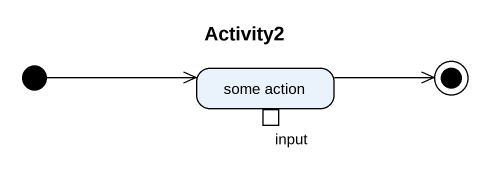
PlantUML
@startuml
title Activity2
hide empty description
state "some action" as some_action {
  state input <<inputPin>>
}
[*] -right-> some_action
some_action -right-> [*]
@enduml
